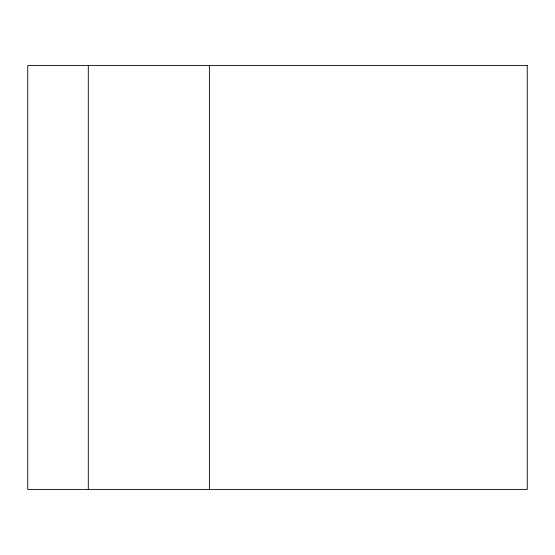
<?xml version="1.0" encoding="UTF-8"?>
<svg xmlns="http://www.w3.org/2000/svg" width="555" height="555" viewBox="0 0 555 555"><rect width="100%" height="100%" fill="white"/><g stroke="black" fill="none" stroke-linecap="round" stroke-linejoin="round"><path stroke-width="0.83" d="M209.388 65.594L209.388 489.406M88.294 65.594L88.294 489.406M527.25 65.594L27.75 65.594L27.75 489.406L527.25 489.406L527.25 65.594"/></g></svg>
